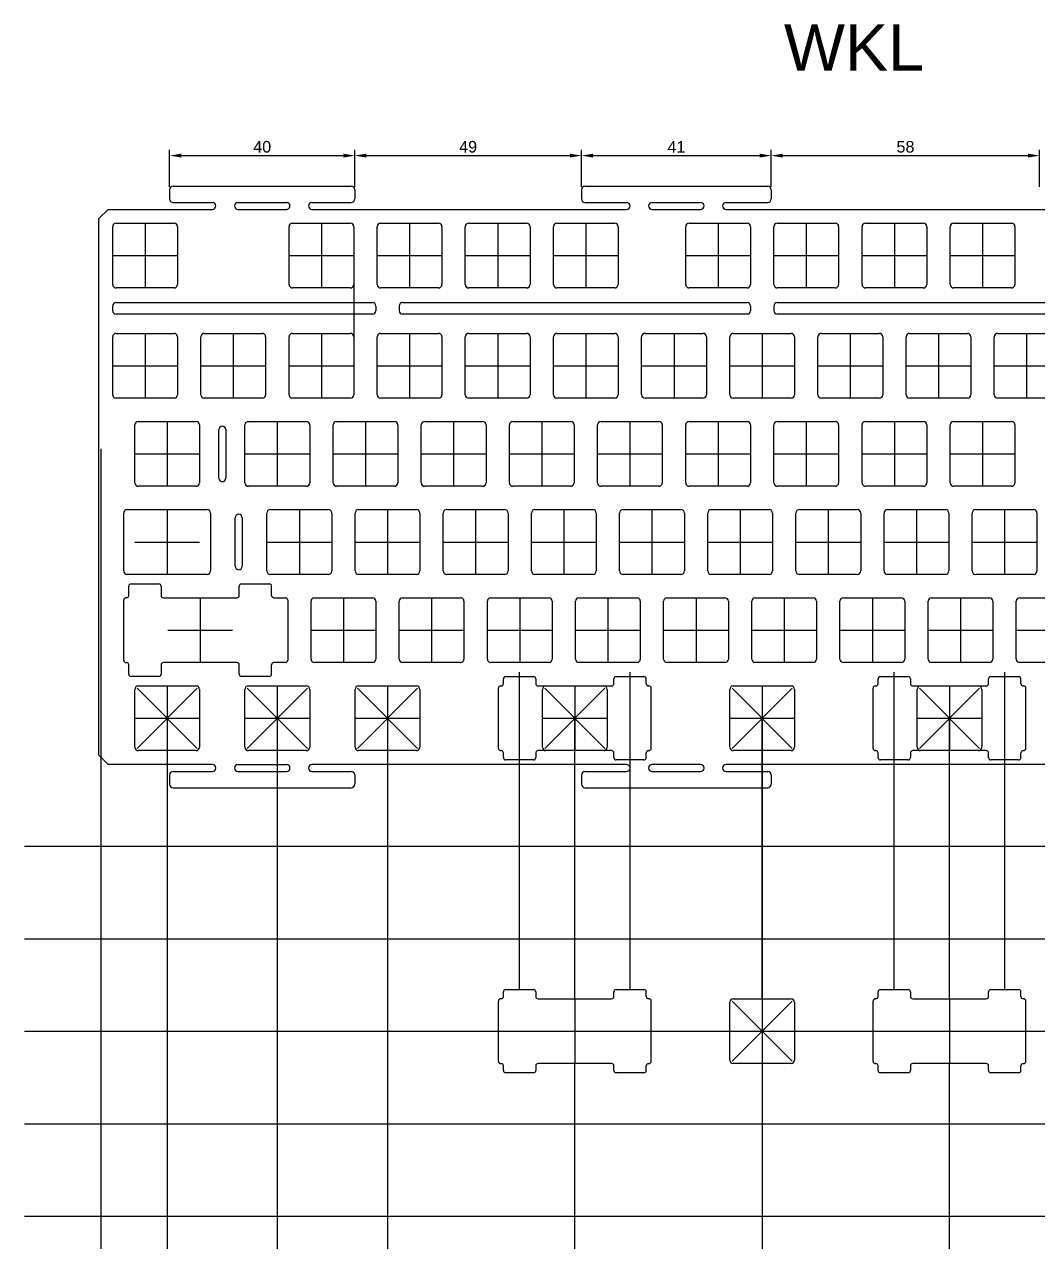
# Model space of a CAD drawing. Header units: millimetres. Extents: x 474 to 1639, y -476 to 312.
# Drawn here: x 873.9 to 1092.9, y -213.1 to 50 of the extents above; entities that cross this region are included whole.
import ezdxf

# ---------------------------------------------------------------- set-up
doc = ezdxf.new("R2010")
doc.units = ezdxf.units.MM
doc.styles.get("Standard").update_dxf_attribs({"font": 'arial.ttf'})
doc.dimstyles.new('ISO-25', dxfattribs={"dimtxt": 2.5, "dimasz": 2.5, "dimexe": 1.25, "dimexo": 0.625, "dimtad": 1, "dimtxsty": 'Standard', "dimcen": 2.5, "dimadec": 0, "dimazin": 0, "dimtfac": 1, "dimtmove": 0, "dimatfit": 3, "dimfxl": 1, "dimarcsym": 0})

# ---------------------------------------------------------------- blocks, each defined once
blk = doc.blocks.new('*D52')
at = {"color": 0, "lineweight": -2, "transparency": 16777216}
for p, q in [((905.31, 14.87), (905.31, 22.86)), ((907.81, 21.61), (942.81, 21.61)), ((945.31, 14.87), (945.31, 22.86))]:
    blk.add_line(p, q, dxfattribs=at)
at = {"color": 0, "transparency": 16777216}
for points in [[(907.81, 22.03), (907.81, 21.19), (905.31, 21.61)], [(942.81, 22.03), (942.81, 21.19), (945.31, 21.61)]]:
    blk.add_solid(points, dxfattribs=at)
at = {"layer": 'Defpoints', "color": 0, "transparency": 16777216}
for p in [(945.31, 21.61), (905.31, 14.25), (945.31, 14.25)]:
    blk.add_point(p, dxfattribs=at)
at = {"color": 0, "transparency": 16777216, "insert": (925.31, 23.51), "char_height": 2.5, "attachment_point": 5}
blk.add_mtext('40', dxfattribs=at)
blk = doc.blocks.new('*D53')
at = {"color": 0, "lineweight": -2, "transparency": 16777216}
for p, q in [((945.31, 14.88), (945.31, 22.86)), ((947.81, 21.61), (991.81, 21.61)), ((994.31, 14.88), (994.31, 22.86))]:
    blk.add_line(p, q, dxfattribs=at)
at = {"color": 0, "transparency": 16777216}
for points in [[(947.81, 22.03), (947.81, 21.19), (945.31, 21.61)], [(991.81, 22.03), (991.81, 21.19), (994.31, 21.61)]]:
    blk.add_solid(points, dxfattribs=at)
at = {"layer": 'Defpoints', "color": 0, "transparency": 16777216}
for p in [(994.31, 21.61), (945.31, 14.25), (994.31, 14.25)]:
    blk.add_point(p, dxfattribs=at)
at = {"color": 0, "transparency": 16777216, "insert": (969.81, 23.51), "char_height": 2.5, "attachment_point": 5}
blk.add_mtext('49', dxfattribs=at)
blk = doc.blocks.new('*D54')
at = {"color": 0, "lineweight": -2, "transparency": 16777216}
for p, q in [((994.31, 14.87), (994.31, 22.86)), ((996.81, 21.61), (1032.81, 21.61)), ((1035.31, 14.87), (1035.31, 22.86))]:
    blk.add_line(p, q, dxfattribs=at)
at = {"color": 0, "transparency": 16777216}
for points in [[(996.81, 22.03), (996.81, 21.19), (994.31, 21.61)], [(1032.81, 22.03), (1032.81, 21.19), (1035.31, 21.61)]]:
    blk.add_solid(points, dxfattribs=at)
at = {"layer": 'Defpoints', "color": 0, "transparency": 16777216}
for p in [(1035.31, 21.61), (994.31, 14.25), (1035.31, 14.25)]:
    blk.add_point(p, dxfattribs=at)
at = {"color": 0, "transparency": 16777216, "insert": (1014.81, 23.49), "char_height": 2.5, "attachment_point": 5}
blk.add_mtext('41', dxfattribs=at)
blk = doc.blocks.new('*D55')
at = {"color": 0, "lineweight": -2, "transparency": 16777216}
for p, q in [((1035.31, 14.87), (1035.31, 22.86)), ((1037.81, 21.61), (1090.81, 21.61)), ((1093.31, 14.87), (1093.31, 22.86))]:
    blk.add_line(p, q, dxfattribs=at)
at = {"color": 0, "transparency": 16777216}
for points in [[(1037.81, 22.03), (1037.81, 21.19), (1035.31, 21.61)], [(1090.81, 22.03), (1090.81, 21.19), (1093.31, 21.61)]]:
    blk.add_solid(points, dxfattribs=at)
at = {"layer": 'Defpoints', "color": 0, "transparency": 16777216}
for p in [(1093.31, 21.61), (1035.31, 14.25), (1093.31, 14.25)]:
    blk.add_point(p, dxfattribs=at)
at = {"color": 0, "transparency": 16777216, "insert": (1064.31, 23.51), "char_height": 2.5, "attachment_point": 5}
blk.add_mtext('58', dxfattribs=at)

msp = doc.modelspace()

# ---------------------------------------------------------------- linework, layer by layer
for p, q in [((905.30625, 14.25), (905.30625, 12.25)), ((906.05625, 15), (944.55625, 15)), ((945.30625, 14.25), (945.30625, 12.25)), ((994.30625, 14.25), (994.30625, 12.25)), ((995.05625, 15), (1034.55625, 15)), ((1035.30625, 14.25), (1035.30625, 12.25)), ((906.05625, 11.5), (914.55625, 11.5)), ((920.05625, 11.5), (930.55625, 11.5)), ((936.05625, 11.5), (944.55625, 11.5)), ((995.05625, 11.5), (1004.05625, 11.5)), ((1009.55625, 11.5), (1020.05625, 11.5)), ((1009.55625, 11.5), (1020.05625, 11.5)), ((1025.55625, 11.5), (1034.55625, 11.5)), ((892, 10), (890, 8)), ((890, -108.0125), (890, 8)), ((892, 10), (914.55625, 10)), ((920.05625, 10), (930.55625, 10)), ((936.05625, 10), (1004.05625, 10)), ((1009.55625, 10), (1020.05625, 10)), ((1009.55625, 10), (1020.05625, 10)), ((1025.55625, 10), (1103.05625, 10)), ((892, -110.0125), (890, -108.0125)), ((914.55625, -110.0125), (892, -110.0125)), ((920.05625, -110.0125), (930.55625, -110.0125)), ((1004.05625, -110.0125), (936.05625, -110.0125)), ((983.93075, -109.0125), (977.93075, -109.0125)), ((1007.80675, -109.0125), (1001.80675, -109.0125)), ((1020.05625, -110.0125), (1009.55625, -110.0125)), ((1103.05625, -110.0125), (1025.55625, -110.0125)), ((1064.89325, -109.0125), (1058.89325, -109.0125)), ((1088.76925, -109.0125), (1082.76925, -109.0125)), ((905.30625, -112.2625), (905.30625, -114.2625)), ((906.05625, -111.5125), (914.55625, -111.5125)), ((920.05625, -111.5125), (930.55625, -111.5125)), ((936.05625, -111.5125), (944.55625, -111.5125)), ((945.30625, -112.2625), (945.30625, -114.2625)), ((994.30625, -112.2625), (994.30625, -114.2625)), ((995.05625, -111.5125), (1004.05625, -111.5125)), ((1009.55625, -111.5125), (1020.05625, -111.5125)), ((1009.55625, -111.5125), (1020.05625, -111.5125)), ((1025.55625, -111.5125), (1034.55625, -111.5125)), ((1035.30625, -112.2625), (1035.30625, -114.2625)), ((906.05625, -115.0125), (944.55625, -115.0125)), ((995.05625, -115.0125), (1034.55625, -115.0125))]:
    msp.add_line(p, q)
at = {"color": 4}
for p, q in [((893, -6.25), (893, 6.25)), ((893.75, 7), (906.25, 7)), ((907, 6.25), (907, -6.25)), ((931.1, -6.25), (931.1, 6.25)), ((931.85, 7), (944.35, 7)), ((945.1, 6.25), (945.1, -6.25)), ((950.15, -6.25), (950.15, 6.25)), ((950.9, 7), (963.4, 7)), ((964.15, 6.25), (964.15, -6.25)), ((969.2, -6.25), (969.2, 6.25)), ((969.95, 7), (982.45, 7)), ((983.2, 6.25), (983.2, -6.25)), ((988.25, -6.25), (988.25, 6.25)), ((989, 7), (1001.5, 7)), ((1002.25, 6.25), (1002.25, -6.25)), ((1016.825, -6.25), (1016.825, 6.25)), ((1017.575, 7), (1030.075, 7)), ((1030.825, 6.25), (1030.825, -6.25)), ((1035.875, -6.25), (1035.875, 6.25)), ((1036.625, 7), (1049.125, 7)), ((1049.875, 6.25), (1049.875, -6.25)), ((1054.925, -6.25), (1054.925, 6.25)), ((1055.675, 7), (1068.175, 7)), ((1068.925, 6.25), (1068.925, -6.25)), ((1073.975, -6.25), (1073.975, 6.25)), ((1074.725, 7), (1087.225, 7)), ((1087.975, 6.25), (1087.975, -6.25)), ((906.25, -7), (893.75, -7)), ((944.35, -7), (931.85, -7)), ((945.1, -6.25), (945.1, -17.5625)), ((963.4, -7), (950.9, -7)), ((982.45, -7), (969.95, -7)), ((1001.5, -7), (989, -7)), ((1030.075, -7), (1017.575, -7)), ((1049.125, -7), (1036.625, -7)), ((1068.175, -7), (1055.675, -7)), ((1087.225, -7), (1074.725, -7)), ((893.75, -10.15625), (915.67625, -10.15625)), ((915.67625, -10.15625), (949.1125, -10.15625)), ((955.6625, -10.15625), (996.63875, -10.15625)), ((996.63875, -10.15625), (1030.075, -10.15625)), ((1036.625, -10.15625), (1077.60125, -10.15625)), ((1077.60125, -10.15625), (1111.0375, -10.15625)), ((893, -11.90625), (893, -10.90625)), ((949.1125, -12.65625), (893.75, -12.65625)), ((949.8625, -10.90625), (949.8625, -11.90625)), ((954.9125, -10.90625), (954.9125, -11.90625)), ((1030.075, -12.65625), (955.6625, -12.65625)), ((1030.825, -10.90625), (1030.825, -11.90625)), ((1035.875, -10.90625), (1035.875, -11.90625)), ((1111.0375, -12.65625), (1036.625, -12.65625)), ((893, -30.0625), (893, -17.5625)), ((893.75, -16.8125), (906.25, -16.8125)), ((907, -17.5625), (907, -30.0625)), ((912.05, -30.0625), (912.05, -17.5625)), ((912.8, -16.8125), (925.3, -16.8125)), ((926.05, -17.5625), (926.05, -30.0625)), ((931.1, -30.0625), (931.1, -17.5625)), ((931.85, -16.8125), (944.35, -16.8125)), ((945.1, -17.5625), (945.1, -30.0625)), ((950.15, -30.0625), (950.15, -17.5625)), ((950.9, -16.8125), (963.4, -16.8125)), ((964.15, -17.5625), (964.15, -30.0625)), ((969.2, -30.0625), (969.2, -17.5625)), ((969.95, -16.8125), (982.45, -16.8125)), ((983.2, -17.5625), (983.2, -30.0625)), ((988.25, -30.0625), (988.25, -17.5625)), ((989, -16.8125), (1001.5, -16.8125)), ((1002.25, -17.5625), (1002.25, -30.0625)), ((1007.3, -30.0625), (1007.3, -17.5625)), ((1008.05, -16.8125), (1020.55, -16.8125)), ((1021.3, -17.5625), (1021.3, -30.0625)), ((1026.35, -30.0625), (1026.35, -17.5625)), ((1027.1, -16.8125), (1039.6, -16.8125)), ((1040.35, -17.5625), (1040.35, -30.0625)), ((1045.4, -30.0625), (1045.4, -17.5625)), ((1046.15, -16.8125), (1058.65, -16.8125)), ((1059.4, -17.5625), (1059.4, -30.0625)), ((1064.45, -30.0625), (1064.45, -17.5625)), ((1065.2, -16.8125), (1077.7, -16.8125)), ((1078.45, -17.5625), (1078.45, -30.0625)), ((1083.5, -30.0625), (1083.5, -17.5625)), ((1084.25, -16.8125), (1096.75, -16.8125)), ((906.25, -30.8125), (893.75, -30.8125)), ((925.3, -30.8125), (912.8, -30.8125)), ((944.35, -30.8125), (931.85, -30.8125)), ((963.4, -30.8125), (950.9, -30.8125)), ((982.45, -30.8125), (969.95, -30.8125)), ((1001.5, -30.8125), (989, -30.8125)), ((1020.55, -30.8125), (1008.05, -30.8125)), ((1039.6, -30.8125), (1027.1, -30.8125)), ((1058.65, -30.8125), (1046.15, -30.8125)), ((1077.7, -30.8125), (1065.2, -30.8125)), ((1096.75, -30.8125), (1084.25, -30.8125)), ((897.7625, -49.1125), (897.7625, -36.6125)), ((898.5125, -35.8625), (911.0125, -35.8625)), ((911.7625, -36.6125), (911.7625, -49.1125)), ((921.575, -49.1125), (921.575, -36.6125)), ((922.325, -35.8625), (934.825, -35.8625)), ((935.575, -36.6125), (935.575, -49.1125)), ((940.625, -49.1125), (940.625, -36.6125)), ((941.375, -35.8625), (953.875, -35.8625)), ((954.625, -36.6125), (954.625, -49.1125)), ((959.675, -49.1125), (959.675, -36.6125)), ((960.425, -35.8625), (972.925, -35.8625)), ((973.675, -36.6125), (973.675, -49.1125)), ((978.725, -49.1125), (978.725, -36.6125)), ((979.475, -35.8625), (991.975, -35.8625)), ((992.725, -36.6125), (992.725, -49.1125)), ((997.775, -49.1125), (997.775, -36.6125)), ((998.525, -35.8625), (1011.025, -35.8625)), ((1011.775, -36.6125), (1011.775, -49.1125)), ((1016.825, -49.1125), (1016.825, -36.6125)), ((1017.575, -35.8625), (1030.075, -35.8625)), ((1030.825, -36.6125), (1030.825, -49.1125)), ((1035.875, -49.1125), (1035.875, -36.6125)), ((1036.625, -35.8625), (1049.125, -35.8625)), ((1049.875, -36.6125), (1049.875, -49.1125)), ((1054.925, -49.1125), (1054.925, -36.6125)), ((1055.675, -35.8625), (1068.175, -35.8625)), ((1068.925, -36.6125), (1068.925, -49.1125)), ((1073.975, -49.1125), (1073.975, -36.6125)), ((1074.725, -35.8625), (1087.225, -35.8625)), ((1087.975, -36.6125), (1087.975, -49.1125)), ((915.91875, -48.1125), (915.91875, -37.6125)), ((917.41875, -37.6125), (917.41875, -48.1125)), ((911.0125, -49.8625), (898.5125, -49.8625)), ((934.825, -49.8625), (922.325, -49.8625)), ((953.875, -49.8625), (941.375, -49.8625)), ((972.925, -49.8625), (960.425, -49.8625)), ((991.975, -49.8625), (979.475, -49.8625)), ((1011.025, -49.8625), (998.525, -49.8625)), ((1030.075, -49.8625), (1017.575, -49.8625)), ((1049.125, -49.8625), (1036.625, -49.8625)), ((1068.175, -49.8625), (1055.675, -49.8625)), ((1087.225, -49.8625), (1074.725, -49.8625)), ((896.13125, -54.9125), (913.39375, -54.9125)), ((927.0875, -54.9125), (939.5875, -54.9125)), ((946.1375, -54.9125), (958.6375, -54.9125)), ((965.1875, -54.9125), (977.6875, -54.9125)), ((984.2375, -54.9125), (996.7375, -54.9125)), ((1003.2875, -54.9125), (1015.7875, -54.9125)), ((1022.3375, -54.9125), (1034.8375, -54.9125)), ((1041.3875, -54.9125), (1053.8875, -54.9125)), ((1060.4375, -54.9125), (1072.9375, -54.9125)), ((1079.4875, -54.9125), (1091.9875, -54.9125)), ((895.38125, -68.1625), (895.38125, -55.6625)), ((914.14375, -55.6625), (914.14375, -68.1625)), ((919.490625, -67.1625), (919.490625, -56.6625)), ((920.990625, -56.6625), (920.990625, -67.1625)), ((926.3375, -68.1625), (926.3375, -55.6625)), ((940.3375, -55.6625), (940.3375, -68.1625)), ((945.3875, -68.1625), (945.3875, -55.6625)), ((959.3875, -55.6625), (959.3875, -68.1625)), ((964.4375, -68.1625), (964.4375, -55.6625)), ((978.4375, -55.6625), (978.4375, -68.1625)), ((983.4875, -68.1625), (983.4875, -55.6625)), ((997.4875, -55.6625), (997.4875, -68.1625)), ((1002.5375, -68.1625), (1002.5375, -55.6625)), ((1016.5375, -55.6625), (1016.5375, -68.1625)), ((1021.5875, -68.1625), (1021.5875, -55.6625)), ((1035.5875, -55.6625), (1035.5875, -68.1625)), ((1040.6375, -68.1625), (1040.6375, -55.6625)), ((1054.6375, -55.6625), (1054.6375, -68.1625)), ((1059.6875, -68.1625), (1059.6875, -55.6625)), ((1073.6875, -55.6625), (1073.6875, -68.1625)), ((1078.7375, -68.1625), (1078.7375, -55.6625)), ((1092.7375, -55.6625), (1092.7375, -68.1625)), ((913.39375, -68.9125), (896.13125, -68.9125)), ((896.96825, -70.9625), (902.96825, -70.9625)), ((920.84425, -70.9625), (926.84425, -70.9625)), ((939.5875, -68.9125), (927.0875, -68.9125)), ((958.6375, -68.9125), (946.1375, -68.9125)), ((977.6875, -68.9125), (965.1875, -68.9125)), ((996.7375, -68.9125), (984.2375, -68.9125)), ((1015.7875, -68.9125), (1003.2875, -68.9125)), ((1034.8375, -68.9125), (1022.3375, -68.9125)), ((1053.8875, -68.9125), (1041.3875, -68.9125)), ((1072.9375, -68.9125), (1060.4375, -68.9125)), ((1091.9875, -68.9125), (1079.4875, -68.9125)), ((896.46825, -73.4625), (896.46825, -71.4625)), ((903.46825, -71.4625), (903.46825, -73.4625)), ((920.34425, -73.4625), (920.34425, -71.4625)), ((927.34425, -73.4625), (927.34425, -71.4625)), ((895.38125, -87.4625), (895.38125, -74.4625)), ((895.88125, -73.9625), (895.96825, -73.9625)), ((903.96825, -73.9625), (919.84425, -73.9625)), ((927.84425, -73.9625), (930.3125, -73.9625)), ((930.8125, -74.4625), (930.8125, -87.4625)), ((935.8625, -87.2125), (935.8625, -74.7125)), ((936.6125, -73.9625), (949.1125, -73.9625)), ((949.8625, -74.7125), (949.8625, -87.2125)), ((954.9125, -87.2125), (954.9125, -74.7125)), ((955.6625, -73.9625), (968.1625, -73.9625)), ((968.9125, -74.7125), (968.9125, -87.2125)), ((973.9625, -87.2125), (973.9625, -74.7125)), ((974.7125, -73.9625), (987.2125, -73.9625)), ((987.9625, -74.7125), (987.9625, -87.2125)), ((993.0125, -87.2125), (993.0125, -74.7125)), ((993.7625, -73.9625), (1006.2625, -73.9625)), ((1007.0125, -74.7125), (1007.0125, -87.2125)), ((1012.0625, -87.2125), (1012.0625, -74.7125)), ((1012.8125, -73.9625), (1025.3125, -73.9625)), ((1026.0625, -74.7125), (1026.0625, -87.2125)), ((1031.1125, -87.2125), (1031.1125, -74.7125)), ((1031.8625, -73.9625), (1044.3625, -73.9625)), ((1045.1125, -74.7125), (1045.1125, -87.2125)), ((1050.1625, -87.2125), (1050.1625, -74.7125)), ((1050.9125, -73.9625), (1063.4125, -73.9625)), ((1064.1625, -74.7125), (1064.1625, -87.2125)), ((1069.2125, -87.2125), (1069.2125, -74.7125)), ((1069.9625, -73.9625), (1082.4625, -73.9625)), ((1083.2125, -74.7125), (1083.2125, -87.2125)), ((1088.2625, -87.2125), (1088.2625, -74.7125)), ((1089.0125, -73.9625), (1101.5125, -73.9625)), ((895.96825, -87.9625), (895.88125, -87.9625)), ((896.46825, -90.4625), (896.46825, -88.4625)), ((903.46825, -88.4625), (903.46825, -90.4625)), ((919.84425, -87.9625), (903.96825, -87.9625)), ((920.34425, -90.4625), (920.34425, -88.4625)), ((927.34425, -90.4625), (927.34425, -88.4625)), ((930.3125, -87.9625), (927.84425, -87.9625)), ((949.1125, -87.9625), (936.6125, -87.9625)), ((968.1625, -87.9625), (955.6625, -87.9625)), ((987.2125, -87.9625), (974.7125, -87.9625)), ((1006.2625, -87.9625), (993.7625, -87.9625)), ((1025.3125, -87.9625), (1012.8125, -87.9625)), ((1044.3625, -87.9625), (1031.8625, -87.9625)), ((1063.4125, -87.9625), (1050.9125, -87.9625)), ((1082.4625, -87.9625), (1069.9625, -87.9625)), ((1101.5125, -87.9625), (1089.0125, -87.9625)), ((902.96825, -90.9625), (896.96825, -90.9625)), ((926.84425, -90.9625), (920.84425, -90.9625)), ((977.43075, -92.5125), (977.43075, -91.5125)), ((977.93075, -91.0125), (983.93075, -91.0125)), ((984.43075, -91.5125), (984.43075, -92.5125)), ((1001.30675, -92.5125), (1001.30675, -91.5125)), ((1001.80675, -91.0125), (1007.80675, -91.0125)), ((1008.30675, -92.5125), (1008.30675, -91.5125)), ((1058.39325, -92.5125), (1058.39325, -91.5125)), ((1058.89325, -91.0125), (1064.89325, -91.0125)), ((1065.39325, -91.5125), (1065.39325, -92.5125)), ((1082.26925, -92.5125), (1082.26925, -91.5125)), ((1082.76925, -91.0125), (1088.76925, -91.0125)), ((1089.26925, -92.5125), (1089.26925, -91.5125)), ((897.7625, -106.2625), (897.7625, -93.7625)), ((898.5125, -93.0125), (911.0125, -93.0125)), ((911.7625, -93.7625), (911.7625, -106.2625)), ((921.575, -106.2625), (921.575, -93.7625)), ((922.325, -93.0125), (934.825, -93.0125)), ((935.575, -93.7625), (935.575, -106.2625)), ((945.3875, -106.2625), (945.3875, -93.7625)), ((946.1375, -93.0125), (958.6375, -93.0125)), ((959.3875, -93.7625), (959.3875, -106.2625)), ((976.34375, -106.5125), (976.34375, -93.5125)), ((976.84375, -93.0125), (976.93075, -93.0125)), ((984.93075, -93.0125), (1000.80675, -93.0125)), ((985.86875, -106.2625), (985.86875, -93.7625)), ((986.61875, -93.0125), (999.11875, -93.0125)), ((999.86875, -93.7625), (999.86875, -106.2625)), ((1008.89375, -93.0125), (1008.80675, -93.0125)), ((1009.39375, -106.5125), (1009.39375, -93.5125)), ((1026.35, -106.2625), (1026.35, -93.7625)), ((1027.1, -93.0125), (1039.6, -93.0125)), ((1040.35, -93.7625), (1040.35, -106.2625)), ((1057.30625, -106.5125), (1057.30625, -93.5125)), ((1057.80625, -93.0125), (1057.89325, -93.0125)), ((1065.89325, -93.0125), (1081.76925, -93.0125)), ((1066.83125, -106.2625), (1066.83125, -93.7625)), ((1067.58125, -93.0125), (1080.08125, -93.0125)), ((1080.83125, -93.7625), (1080.83125, -106.2625)), ((1089.85625, -93.0125), (1089.76925, -93.0125)), ((1090.35625, -106.5125), (1090.35625, -93.5125)), ((911.0125, -107.0125), (898.5125, -107.0125)), ((934.825, -107.0125), (922.325, -107.0125)), ((958.6375, -107.0125), (946.1375, -107.0125)), ((976.93075, -107.0125), (976.84375, -107.0125)), ((977.43075, -108.5125), (977.43075, -107.5125)), ((984.43075, -107.5125), (984.43075, -108.5125)), ((1000.80675, -107.0125), (984.93075, -107.0125)), ((999.11875, -107.0125), (986.61875, -107.0125)), ((1001.30675, -108.5125), (1001.30675, -107.5125)), ((1008.30675, -108.5125), (1008.30675, -107.5125)), ((1008.80675, -107.0125), (1008.89375, -107.0125)), ((1039.6, -107.0125), (1027.1, -107.0125)), ((1057.89325, -107.0125), (1057.80625, -107.0125)), ((1058.39325, -108.5125), (1058.39325, -107.5125)), ((1065.39325, -107.5125), (1065.39325, -108.5125)), ((1081.76925, -107.0125), (1065.89325, -107.0125)), ((1080.08125, -107.0125), (1067.58125, -107.0125)), ((1082.26925, -108.5125), (1082.26925, -107.5125)), ((1089.26925, -108.5125), (1089.26925, -107.5125)), ((1089.76925, -107.0125), (1089.85625, -107.0125)), ((977.43075, -160.151543), (977.43075, -159.151543)), ((977.93075, -158.651543), (983.93075, -158.651543)), ((984.43075, -159.151543), (984.43075, -160.151543)), ((1001.30675, -160.151543), (1001.30675, -159.151543)), ((1001.80675, -158.651543), (1007.80675, -158.651543)), ((1008.30675, -160.151543), (1008.30675, -159.151543)), ((1058.39325, -160.151543), (1058.39325, -159.151543)), ((1058.89325, -158.651543), (1064.89325, -158.651543)), ((1065.39325, -159.151543), (1065.39325, -160.151543)), ((1082.26925, -160.151543), (1082.26925, -159.151543)), ((1082.76925, -158.651543), (1088.76925, -158.651543)), ((1089.26925, -160.151543), (1089.26925, -159.151543)), ((976.34375, -174.151543), (976.34375, -161.151543)), ((976.84375, -160.651543), (976.93075, -160.651543)), ((984.93075, -160.651543), (1000.80675, -160.651543)), ((1008.89375, -160.651543), (1008.80675, -160.651543)), ((1009.39375, -174.151543), (1009.39375, -161.151543)), ((1026.35, -173.901543), (1026.35, -161.401543)), ((1027.1, -160.651543), (1039.6, -160.651543)), ((1040.35, -161.401543), (1040.35, -173.901543)), ((1057.30625, -174.151543), (1057.30625, -161.151543)), ((1057.80625, -160.651543), (1057.89325, -160.651543)), ((1065.89325, -160.651543), (1081.76925, -160.651543)), ((1089.85625, -160.651543), (1089.76925, -160.651543)), ((1090.35625, -174.151543), (1090.35625, -161.151543)), ((976.93075, -174.651543), (976.84375, -174.651543)), ((977.43075, -176.151543), (977.43075, -175.151543)), ((984.43075, -175.151543), (984.43075, -176.151543)), ((1000.80675, -174.651543), (984.93075, -174.651543)), ((1001.30675, -176.151543), (1001.30675, -175.151543)), ((1008.30675, -176.151543), (1008.30675, -175.151543)), ((1008.80675, -174.651543), (1008.89375, -174.651543)), ((1039.6, -174.651543), (1027.1, -174.651543)), ((1057.89325, -174.651543), (1057.80625, -174.651543)), ((1058.39325, -176.151543), (1058.39325, -175.151543)), ((1065.39325, -175.151543), (1065.39325, -176.151543)), ((1081.76925, -174.651543), (1065.89325, -174.651543)), ((1082.26925, -176.151543), (1082.26925, -175.151543)), ((1089.26925, -176.151543), (1089.26925, -175.151543)), ((1089.76925, -174.651543), (1089.85625, -174.651543)), ((983.93075, -176.651543), (977.93075, -176.651543)), ((1007.80675, -176.651543), (1001.80675, -176.651543)), ((1064.89325, -176.651543), (1058.89325, -176.651543)), ((1088.76925, -176.651543), (1082.76925, -176.651543))]:
    msp.add_line(p, q, dxfattribs=at)
at = {"color": 1}
for p, q in [((900, 7), (900, -7)), ((938.1, 7), (938.1, -7)), ((957.15, 7), (957.15, -7)), ((976.2, 7), (976.2, -7)), ((995.25, 7), (995.25, -7)), ((1023.825, 7), (1023.825, -7)), ((1042.875, 7), (1042.875, -7)), ((1061.925, 7), (1061.925, -7)), ((1080.975, 7), (1080.975, -7)), ((893, 0), (907, 0)), ((931.1, 0), (945.1, 0)), ((950.15, 0), (964.15, 0)), ((969.2, 0), (983.2, 0)), ((988.25, 0), (1002.25, 0)), ((1016.825, 0), (1030.825, 0)), ((1035.875, 0), (1049.875, 0)), ((1054.925, 0), (1068.925, 0)), ((1073.975, 0), (1087.975, 0)), ((900, -16.8125), (900, -30.8125)), ((919.05, -16.8125), (919.05, -30.8125)), ((938.1, -16.8125), (938.1, -30.8125)), ((957.15, -16.8125), (957.15, -30.8125)), ((976.2, -16.8125), (976.2, -30.8125)), ((995.25, -16.8125), (995.25, -30.8125)), ((1014.3, -16.8125), (1014.3, -30.8125)), ((1033.35, -16.8125), (1033.35, -30.8125)), ((1052.4, -16.8125), (1052.4, -30.8125)), ((1071.45, -16.8125), (1071.45, -30.8125)), ((1090.5, -16.8125), (1090.5, -30.8125)), ((893, -23.8125), (907, -23.8125)), ((912.05, -23.8125), (926.05, -23.8125)), ((931.1, -23.8125), (945.1, -23.8125)), ((950.15, -23.8125), (964.15, -23.8125)), ((969.2, -23.8125), (983.2, -23.8125)), ((988.25, -23.8125), (1002.25, -23.8125)), ((1007.3, -23.8125), (1021.3, -23.8125)), ((1026.35, -23.8125), (1040.35, -23.8125)), ((1045.4, -23.8125), (1059.4, -23.8125)), ((1064.45, -23.8125), (1078.45, -23.8125)), ((1083.5, -23.8125), (1097.5, -23.8125)), ((904.7625, -35.8625), (904.7625, -49.8625)), ((928.575, -35.8625), (928.575, -49.8625)), ((947.625, -35.8625), (947.625, -49.8625)), ((966.675, -35.8625), (966.675, -49.8625)), ((985.725, -35.8625), (985.725, -49.8625)), ((1004.775, -35.8625), (1004.775, -49.8625)), ((1023.825, -35.8625), (1023.825, -49.8625)), ((1042.875, -35.8625), (1042.875, -49.8625)), ((1061.925, -35.8625), (1061.925, -49.8625)), ((1080.975, -35.8625), (1080.975, -49.8625)), ((897.7625, -42.8625), (911.7625, -42.8625)), ((921.575, -42.8625), (935.575, -42.8625)), ((940.625, -42.8625), (954.625, -42.8625)), ((959.675, -42.8625), (973.675, -42.8625)), ((978.725, -42.8625), (992.725, -42.8625)), ((997.775, -42.8625), (1011.775, -42.8625)), ((1016.825, -42.8625), (1030.825, -42.8625)), ((1035.875, -42.8625), (1049.875, -42.8625)), ((1054.925, -42.8625), (1068.925, -42.8625)), ((1073.975, -42.8625), (1087.975, -42.8625)), ((904.7625, -54.9125), (904.7625, -68.9125)), ((933.3375, -54.9125), (933.3375, -68.9125)), ((952.3875, -54.9125), (952.3875, -68.9125)), ((971.4375, -54.9125), (971.4375, -68.9125)), ((990.4875, -54.9125), (990.4875, -68.9125)), ((1009.5375, -54.9125), (1009.5375, -68.9125)), ((1028.5875, -54.9125), (1028.5875, -68.9125)), ((1047.6375, -54.9125), (1047.6375, -68.9125)), ((1066.6875, -54.9125), (1066.6875, -68.9125)), ((1085.7375, -54.9125), (1085.7375, -68.9125)), ((897.7625, -61.9125), (911.7625, -61.9125)), ((926.3375, -61.9125), (940.3375, -61.9125)), ((945.3875, -61.9125), (959.3875, -61.9125)), ((964.4375, -61.9125), (978.4375, -61.9125)), ((983.4875, -61.9125), (997.4875, -61.9125)), ((1002.5375, -61.9125), (1016.5375, -61.9125)), ((1021.5875, -61.9125), (1035.5875, -61.9125)), ((1040.6375, -61.9125), (1054.6375, -61.9125)), ((1059.6875, -61.9125), (1073.6875, -61.9125)), ((1078.7375, -61.9125), (1092.7375, -61.9125)), ((911.90625, -73.9625), (911.90625, -87.9625)), ((942.8625, -73.9625), (942.8625, -87.9625)), ((961.9125, -73.9625), (961.9125, -87.9625)), ((980.9625, -73.9625), (980.9625, -87.9625)), ((1000.0125, -73.9625), (1000.0125, -87.9625)), ((1019.0625, -73.9625), (1019.0625, -87.9625)), ((1038.1125, -73.9625), (1038.1125, -87.9625)), ((1057.1625, -73.9625), (1057.1625, -87.9625)), ((1076.2125, -73.9625), (1076.2125, -87.9625)), ((904.90625, -80.9625), (918.90625, -80.9625)), ((935.8625, -80.9625), (949.8625, -80.9625)), ((954.9125, -80.9625), (968.9125, -80.9625)), ((973.9625, -80.9625), (987.9625, -80.9625)), ((993.0125, -80.9625), (1007.0125, -80.9625)), ((1012.0625, -80.9625), (1026.0625, -80.9625)), ((1031.1125, -80.9625), (1045.1125, -80.9625)), ((1050.1625, -80.9625), (1064.1625, -80.9625)), ((1069.2125, -80.9625), (1083.2125, -80.9625)), ((1088.2625, -80.9625), (1102.2625, -80.9625)), ((980.93075, -158.651543), (980.93075, -90.0125)), ((1004.80675, -158.651543), (1004.80675, -90.0125)), ((1061.89325, -158.651543), (1061.89325, -90.0125)), ((1085.76925, -158.651543), (1085.76925, -90.0125)), ((904.7625, -93.0125), (904.7625, -107.0125)), ((928.575, -93.0125), (928.575, -107.0125)), ((952.3875, -93.0125), (952.3875, -107.0125)), ((992.86875, -93.0125), (992.86875, -107.0125)), ((992.86875, -93.0125), (992.86875, -107.0125)), ((1033.35, -93.0125), (1033.35, -107.0125)), ((1073.83125, -93.0125), (1073.83125, -107.0125)), ((1073.83125, -93.0125), (1073.83125, -107.0125)), ((897.7625, -100.0125), (911.7625, -100.0125)), ((921.575, -100.0125), (935.575, -100.0125)), ((945.3875, -100.0125), (959.3875, -100.0125)), ((985.86875, -100.0125), (999.86875, -100.0125)), ((985.86875, -100.0125), (999.86875, -100.0125)), ((992.86875, -160.651543), (992.86875, -100.0125)), ((1026.35, -100.0125), (1040.35, -100.0125)), ((1033.35, -160.651543), (1033.35, -100.0125)), ((1066.83125, -100.0125), (1080.83125, -100.0125)), ((1066.83125, -100.0125), (1080.83125, -100.0125)), ((1073.83125, -160.651543), (1073.83125, -100.0125)), ((992.86875, -160.651543), (992.86875, -174.651543)), ((1033.35, -160.651543), (1033.35, -174.651543)), ((1073.83125, -160.651543), (1073.83125, -174.651543)), ((985.86875, -167.651543), (999.86875, -167.651543)), ((1026.35, -167.651543), (1040.35, -167.651543)), ((1066.83125, -167.651543), (1080.83125, -167.651543)), ((992.86875, -348.438588), (992.86875, -174.651543)), ((1073.83125, -348.438588), (1073.83125, -174.651543))]:
    msp.add_line(p, q, dxfattribs=at)
at = {"color": 2}
for p, q in [((890.475, -443.757804), (890.475, -41.736331)), ((898.2625, -93.5125), (911.2625, -106.5125)), ((898.2625, -106.5125), (911.2625, -93.5125)), ((922.075, -93.5125), (935.075, -106.5125)), ((922.075, -106.5125), (935.075, -93.5125)), ((945.8875, -93.5125), (958.8875, -106.5125)), ((945.8875, -106.5125), (958.8875, -93.5125)), ((986.36875, -93.5125), (999.36875, -106.5125)), ((986.36875, -106.5125), (999.36875, -93.5125)), ((1026.85, -93.5125), (1039.85, -106.5125)), ((1026.85, -106.5125), (1039.85, -93.5125)), ((1067.33125, -93.5125), (1080.33125, -106.5125)), ((1067.33125, -106.5125), (1080.33125, -93.5125)), ((904.7625, -107.0125), (904.7625, -325.612378)), ((928.575, -107.0125), (928.575, -325.612378)), ((952.3875, -107.0125), (952.3875, -325.612378)), ((1033.35, -107.0125), (1033.35, -325.612378)), ((873.909511, -127.651543), (1234.088327, -127.651543)), ((873.909511, -147.651543), (1234.088327, -147.651543)), ((1026.85, -161.151543), (1039.85, -174.151543)), ((1026.85, -174.151543), (1039.85, -161.151543)), ((873.909511, -167.651543), (1234.088327, -167.651543)), ((873.909511, -187.651543), (1234.088327, -187.651543)), ((873.909511, -207.651543), (1234.088327, -207.651543))]:
    msp.add_line(p, q, dxfattribs=at)
for centre, start, end in [((906.05625, 14.25), 90, 180), ((944.55625, 14.25), 0, 90), ((995.05625, 14.25), 90, 180), ((1034.55625, 14.25), 360, 90), ((906.05625, 12.25), 180, 270), ((914.55625, 10.75), 270, 90), ((920.05625, 10.75), 90, 270), ((930.55625, 10.75), 270, 90), ((936.05625, 10.75), 90, 270), ((944.55625, 12.25), 270, 0), ((995.05625, 12.25), 180, 270), ((1004.05625, 10.75), 270, 90), ((1009.55625, 10.75), 90, 270), ((1020.05625, 10.75), 270, 90), ((1025.55625, 10.75), 90, 270), ((1034.55625, 12.25), 270, 360), ((914.55625, -110.7625), 270, 90), ((920.05625, -110.7625), 90, 270), ((930.55625, -110.7625), 270, 90), ((936.05625, -110.7625), 90, 270), ((1004.05625, -110.7625), 270, 90), ((1009.55625, -110.7625), 90, 270), ((1020.05625, -110.7625), 270, 90), ((1025.55625, -110.7625), 90, 270), ((906.05625, -112.2625), 90, 180), ((944.55625, -112.2625), 0, 90), ((995.05625, -112.2625), 90, 180), ((1034.55625, -112.2625), 360, 90), ((906.05625, -114.2625), 180, 270), ((944.55625, -114.2625), 270, 0), ((995.05625, -114.2625), 180, 270), ((1034.55625, -114.2625), 270, 360)]:
    msp.add_arc(centre, 0.75, start, end)
at = {"color": 4}
for centre, radius, start, end in [((893.75, 6.25), 0.75, 90, 180), ((906.25, 6.25), 0.75, 0, 90), ((931.85, 6.25), 0.75, 90, 180), ((944.35, 6.25), 0.75, 0, 90), ((950.9, 6.25), 0.75, 90, 180), ((963.4, 6.25), 0.75, 0, 90), ((969.95, 6.25), 0.75, 90, 180), ((982.45, 6.25), 0.75, 0, 90), ((989, 6.25), 0.75, 90, 180), ((1001.5, 6.25), 0.75, 0, 90), ((1017.575, 6.25), 0.75, 90, 180), ((1030.075, 6.25), 0.75, 0, 90), ((1036.625, 6.25), 0.75, 90, 180), ((1049.125, 6.25), 0.75, 0, 90), ((1055.675, 6.25), 0.75, 90, 180), ((1068.175, 6.25), 0.75, 0, 90), ((1074.725, 6.25), 0.75, 90, 180), ((1087.225, 6.25), 0.75, 0, 90), ((893.75, -6.25), 0.75, 180, 270), ((906.25, -6.25), 0.75, 270, 0), ((931.85, -6.25), 0.75, 180, 270), ((944.35, -6.25), 0.75, 270, 0), ((950.9, -6.25), 0.75, 180, 270), ((963.4, -6.25), 0.75, 270, 0), ((969.95, -6.25), 0.75, 180, 270), ((982.45, -6.25), 0.75, 270, 0), ((989, -6.25), 0.75, 180, 270), ((1001.5, -6.25), 0.75, 270, 0), ((1017.575, -6.25), 0.75, 180, 270), ((1030.075, -6.25), 0.75, 270, 0), ((1036.625, -6.25), 0.75, 180, 270), ((1049.125, -6.25), 0.75, 270, 0), ((1055.675, -6.25), 0.75, 180, 270), ((1068.175, -6.25), 0.75, 270, 0), ((1074.725, -6.25), 0.75, 180, 270), ((1087.225, -6.25), 0.75, 270, 0), ((893.75, -10.90625), 0.75, 90, 180), ((949.1125, -10.90625), 0.75, 0, 90), ((955.6625, -10.90625), 0.75, 90, 180), ((1030.075, -10.90625), 0.75, 0, 90), ((1036.625, -10.90625), 0.75, 90, 180), ((893.75, -11.90625), 0.75, 180, 270), ((949.1125, -11.90625), 0.75, 270, 0), ((955.6625, -11.90625), 0.75, 180, 270), ((1030.075, -11.90625), 0.75, 270, 0), ((1036.625, -11.90625), 0.75, 180, 270), ((893.75, -17.5625), 0.75, 90, 180), ((906.25, -17.5625), 0.75, 0, 90), ((912.8, -17.5625), 0.75, 90, 180), ((925.3, -17.5625), 0.75, 0, 90), ((931.85, -17.5625), 0.75, 90, 180), ((944.35, -17.5625), 0.75, 0, 90), ((950.9, -17.5625), 0.75, 90, 180), ((963.4, -17.5625), 0.75, 0, 90), ((969.95, -17.5625), 0.75, 90, 180), ((982.45, -17.5625), 0.75, 0, 90), ((989, -17.5625), 0.75, 90, 180), ((1001.5, -17.5625), 0.75, 0, 90), ((1008.05, -17.5625), 0.75, 90, 180), ((1020.55, -17.5625), 0.75, 0, 90), ((1027.1, -17.5625), 0.75, 90, 180), ((1039.6, -17.5625), 0.75, 0, 90), ((1046.15, -17.5625), 0.75, 90, 180), ((1058.65, -17.5625), 0.75, 0, 90), ((1065.2, -17.5625), 0.75, 90, 180), ((1077.7, -17.5625), 0.75, 0, 90), ((1084.25, -17.5625), 0.75, 90, 180), ((893.75, -30.0625), 0.75, 180, 270), ((906.25, -30.0625), 0.75, 270, 0), ((912.8, -30.0625), 0.75, 180, 270), ((925.3, -30.0625), 0.75, 270, 0), ((931.85, -30.0625), 0.75, 180, 270), ((944.35, -30.0625), 0.75, 270, 0), ((950.9, -30.0625), 0.75, 180, 270), ((963.4, -30.0625), 0.75, 270, 0), ((969.95, -30.0625), 0.75, 180, 270), ((982.45, -30.0625), 0.75, 270, 0), ((989, -30.0625), 0.75, 180, 270), ((1001.5, -30.0625), 0.75, 270, 0), ((1008.05, -30.0625), 0.75, 180, 270), ((1020.55, -30.0625), 0.75, 270, 0), ((1027.1, -30.0625), 0.75, 180, 270), ((1039.6, -30.0625), 0.75, 270, 0), ((1046.15, -30.0625), 0.75, 180, 270), ((1058.65, -30.0625), 0.75, 270, 0), ((1065.2, -30.0625), 0.75, 180, 270), ((1077.7, -30.0625), 0.75, 270, 0), ((1084.25, -30.0625), 0.75, 180, 270), ((898.5125, -36.6125), 0.75, 90, 180), ((911.0125, -36.6125), 0.75, 0, 90), ((922.325, -36.6125), 0.75, 90, 180), ((934.825, -36.6125), 0.75, 0, 90), ((941.375, -36.6125), 0.75, 90, 180), ((953.875, -36.6125), 0.75, 0, 90), ((960.425, -36.6125), 0.75, 90, 180), ((972.925, -36.6125), 0.75, 0, 90), ((979.475, -36.6125), 0.75, 90, 180), ((991.975, -36.6125), 0.75, 0, 90), ((998.525, -36.6125), 0.75, 90, 180), ((1011.025, -36.6125), 0.75, 0, 90), ((1017.575, -36.6125), 0.75, 90, 180), ((1030.075, -36.6125), 0.75, 0, 90), ((1036.625, -36.6125), 0.75, 90, 180), ((1049.125, -36.6125), 0.75, 0, 90), ((1055.675, -36.6125), 0.75, 90, 180), ((1068.175, -36.6125), 0.75, 0, 90), ((1074.725, -36.6125), 0.75, 90, 180), ((1087.225, -36.6125), 0.75, 0, 90), ((916.66875, -37.6125), 0.75, 90, 180), ((916.66875, -37.6125), 0.75, 0, 90), ((898.5125, -49.1125), 0.75, 180, 270), ((911.0125, -49.1125), 0.75, 270, 0), ((916.66875, -48.1125), 0.75, 180, 270), ((916.66875, -48.1125), 0.75, 270, 0), ((922.325, -49.1125), 0.75, 180, 270), ((934.825, -49.1125), 0.75, 270, 0), ((941.375, -49.1125), 0.75, 180, 270), ((953.875, -49.1125), 0.75, 270, 0), ((960.425, -49.1125), 0.75, 180, 270), ((972.925, -49.1125), 0.75, 270, 0), ((979.475, -49.1125), 0.75, 180, 270), ((991.975, -49.1125), 0.75, 270, 0), ((998.525, -49.1125), 0.75, 180, 270), ((1011.025, -49.1125), 0.75, 270, 0), ((1017.575, -49.1125), 0.75, 180, 270), ((1030.075, -49.1125), 0.75, 270, 0), ((1036.625, -49.1125), 0.75, 180, 270), ((1049.125, -49.1125), 0.75, 270, 0), ((1055.675, -49.1125), 0.75, 180, 270), ((1068.175, -49.1125), 0.75, 270, 0), ((1074.725, -49.1125), 0.75, 180, 270), ((1087.225, -49.1125), 0.75, 270, 0), ((896.13125, -55.6625), 0.75, 90, 180), ((913.39375, -55.6625), 0.75, 0, 90), ((927.0875, -55.6625), 0.75, 90, 180), ((939.5875, -55.6625), 0.75, 0, 90), ((946.1375, -55.6625), 0.75, 90, 180), ((958.6375, -55.6625), 0.75, 0, 90), ((965.1875, -55.6625), 0.75, 90, 180), ((977.6875, -55.6625), 0.75, 0, 90), ((984.2375, -55.6625), 0.75, 90, 180), ((996.7375, -55.6625), 0.75, 0, 90), ((1003.2875, -55.6625), 0.75, 90, 180), ((1015.7875, -55.6625), 0.75, 0, 90), ((1022.3375, -55.6625), 0.75, 90, 180), ((1034.8375, -55.6625), 0.75, 0, 90), ((1041.3875, -55.6625), 0.75, 90, 180), ((1053.8875, -55.6625), 0.75, 0, 90), ((1060.4375, -55.6625), 0.75, 90, 180), ((1072.9375, -55.6625), 0.75, 0, 90), ((1079.4875, -55.6625), 0.75, 90, 180), ((1091.9875, -55.6625), 0.75, 0, 90), ((920.240625, -56.6625), 0.75, 90, 180), ((920.240625, -56.6625), 0.75, 0, 90), ((896.13125, -68.1625), 0.75, 180, 270), ((913.39375, -68.1625), 0.75, 270, 0), ((920.240625, -67.1625), 0.75, 180, 270), ((920.240625, -67.1625), 0.75, 270, 0), ((927.0875, -68.1625), 0.75, 180, 270), ((939.5875, -68.1625), 0.75, 270, 0), ((946.1375, -68.1625), 0.75, 180, 270), ((958.6375, -68.1625), 0.75, 270, 0), ((965.1875, -68.1625), 0.75, 180, 270), ((977.6875, -68.1625), 0.75, 270, 0), ((984.2375, -68.1625), 0.75, 180, 270), ((996.7375, -68.1625), 0.75, 270, 0), ((1003.2875, -68.1625), 0.75, 180, 270), ((1015.7875, -68.1625), 0.75, 270, 0), ((1022.3375, -68.1625), 0.75, 180, 270), ((1034.8375, -68.1625), 0.75, 270, 0), ((1041.3875, -68.1625), 0.75, 180, 270), ((1053.8875, -68.1625), 0.75, 270, 0), ((1060.4375, -68.1625), 0.75, 180, 270), ((1072.9375, -68.1625), 0.75, 270, 0), ((1079.4875, -68.1625), 0.75, 180, 270), ((1091.9875, -68.1625), 0.75, 270, 0), ((896.96825, -71.4625), 0.5, 90, 180), ((902.96825, -71.4625), 0.5, 0, 90), ((920.84425, -71.4625), 0.5, 90, 180), ((926.84425, -71.4625), 0.5, 0, 90), ((895.96825, -73.4625), 0.5, 270, 0), ((903.96825, -73.4625), 0.5, 180, 270), ((919.84425, -73.4625), 0.5, 270, 0), ((927.84425, -73.4625), 0.5, 180, 270), ((895.88125, -74.4625), 0.5, 90, 180), ((930.3125, -74.4625), 0.5, 0, 90), ((936.6125, -74.7125), 0.75, 90, 180), ((949.1125, -74.7125), 0.75, 0, 90), ((955.6625, -74.7125), 0.75, 90, 180), ((968.1625, -74.7125), 0.75, 0, 90), ((974.7125, -74.7125), 0.75, 90, 180), ((987.2125, -74.7125), 0.75, 0, 90), ((993.7625, -74.7125), 0.75, 90, 180), ((1006.2625, -74.7125), 0.75, 0, 90), ((1012.8125, -74.7125), 0.75, 90, 180), ((1025.3125, -74.7125), 0.75, 0, 90), ((1031.8625, -74.7125), 0.75, 90, 180), ((1044.3625, -74.7125), 0.75, 0, 90), ((1050.9125, -74.7125), 0.75, 90, 180), ((1063.4125, -74.7125), 0.75, 0, 90), ((1069.9625, -74.7125), 0.75, 90, 180), ((1082.4625, -74.7125), 0.75, 0, 90), ((1089.0125, -74.7125), 0.75, 90, 180), ((895.88125, -87.4625), 0.5, 180, 270), ((895.96825, -88.4625), 0.5, 0, 90), ((903.96825, -88.4625), 0.5, 90, 180), ((919.84425, -88.4625), 0.5, 0, 90), ((927.84425, -88.4625), 0.5, 90, 180), ((930.3125, -87.4625), 0.5, 270, 0), ((936.6125, -87.2125), 0.75, 180, 270), ((949.1125, -87.2125), 0.75, 270, 0), ((955.6625, -87.2125), 0.75, 180, 270), ((968.1625, -87.2125), 0.75, 270, 0), ((974.7125, -87.2125), 0.75, 180, 270), ((987.2125, -87.2125), 0.75, 270, 0), ((993.7625, -87.2125), 0.75, 180, 270), ((1006.2625, -87.2125), 0.75, 270, 0), ((1012.8125, -87.2125), 0.75, 180, 270), ((1025.3125, -87.2125), 0.75, 270, 0), ((1031.8625, -87.2125), 0.75, 180, 270), ((1044.3625, -87.2125), 0.75, 270, 0), ((1050.9125, -87.2125), 0.75, 180, 270), ((1063.4125, -87.2125), 0.75, 270, 0), ((1069.9625, -87.2125), 0.75, 180, 270), ((1082.4625, -87.2125), 0.75, 270, 0), ((1089.0125, -87.2125), 0.75, 180, 270), ((896.96825, -90.4625), 0.5, 180, 270), ((902.96825, -90.4625), 0.5, 270, 0), ((920.84425, -90.4625), 0.5, 180, 270), ((926.84425, -90.4625), 0.5, 270, 0), ((977.93075, -91.5125), 0.5, 90, 180), ((983.93075, -91.5125), 0.5, 0, 90), ((1001.80675, -91.5125), 0.5, 90, 180), ((1007.80675, -91.5125), 0.5, 0, 90), ((1058.89325, -91.5125), 0.5, 90, 180), ((1064.89325, -91.5125), 0.5, 0, 90), ((1082.76925, -91.5125), 0.5, 90, 180), ((1088.76925, -91.5125), 0.5, 0, 90), ((898.5125, -93.7625), 0.75, 90, 180), ((911.0125, -93.7625), 0.75, 0, 90), ((922.325, -93.7625), 0.75, 90, 180), ((934.825, -93.7625), 0.75, 0, 90), ((946.1375, -93.7625), 0.75, 90, 180), ((958.6375, -93.7625), 0.75, 0, 90), ((976.84375, -93.5125), 0.5, 90, 180), ((976.93075, -92.5125), 0.5, 270, 0), ((984.93075, -92.5125), 0.5, 180, 270), ((986.61875, -93.7625), 0.75, 90, 180), ((999.11875, -93.7625), 0.75, 0, 90), ((1000.80675, -92.5125), 0.5, 270, 0), ((1008.80675, -92.5125), 0.5, 180, 270), ((1008.89375, -93.5125), 0.5, 0, 90), ((1027.1, -93.7625), 0.75, 90, 180), ((1039.6, -93.7625), 0.75, 0, 90), ((1057.80625, -93.5125), 0.5, 90, 180), ((1057.89325, -92.5125), 0.5, 270, 0), ((1065.89325, -92.5125), 0.5, 180, 270), ((1067.58125, -93.7625), 0.75, 90, 180), ((1080.08125, -93.7625), 0.75, 0, 90), ((1081.76925, -92.5125), 0.5, 270, 0), ((1089.76925, -92.5125), 0.5, 180, 270), ((1089.85625, -93.5125), 0.5, 0, 90), ((898.5125, -106.2625), 0.75, 180, 270), ((911.0125, -106.2625), 0.75, 270, 0), ((922.325, -106.2625), 0.75, 180, 270), ((934.825, -106.2625), 0.75, 270, 0), ((946.1375, -106.2625), 0.75, 180, 270), ((958.6375, -106.2625), 0.75, 270, 0), ((976.84375, -106.5125), 0.5, 180, 270), ((976.93075, -107.5125), 0.5, 0, 90), ((984.93075, -107.5125), 0.5, 90, 180), ((986.61875, -106.2625), 0.75, 180, 270), ((999.11875, -106.2625), 0.75, 270, 0), ((1000.80675, -107.5125), 0.5, 0, 90), ((1008.80675, -107.5125), 0.5, 90, 180), ((1008.89375, -106.5125), 0.5, 270, 0), ((1027.1, -106.2625), 0.75, 180, 270), ((1039.6, -106.2625), 0.75, 270, 0), ((1057.80625, -106.5125), 0.5, 180, 270), ((1057.89325, -107.5125), 0.5, 0, 90), ((1065.89325, -107.5125), 0.5, 90, 180), ((1067.58125, -106.2625), 0.75, 180, 270), ((1080.08125, -106.2625), 0.75, 270, 0), ((1081.76925, -107.5125), 0.5, 0, 90), ((1089.76925, -107.5125), 0.5, 90, 180), ((1089.85625, -106.5125), 0.5, 270, 0), ((977.93075, -108.5125), 0.5, 180, 270), ((983.93075, -108.5125), 0.5, 270, 0), ((1001.80675, -108.5125), 0.5, 180, 270), ((1007.80675, -108.5125), 0.5, 270, 0), ((1058.89325, -108.5125), 0.5, 180, 270), ((1064.89325, -108.5125), 0.5, 270, 0), ((1082.76925, -108.5125), 0.5, 180, 270), ((1088.76925, -108.5125), 0.5, 270, 0), ((976.93075, -160.151543), 0.5, 270, 0), ((977.93075, -159.151543), 0.5, 90, 180), ((983.93075, -159.151543), 0.5, 0, 90), ((984.93075, -160.151543), 0.5, 180, 270), ((1000.80675, -160.151543), 0.5, 270, 0), ((1001.80675, -159.151543), 0.5, 90, 180), ((1007.80675, -159.151543), 0.5, 0, 90), ((1008.80675, -160.151543), 0.5, 180, 270), ((1057.89325, -160.151543), 0.5, 270, 0), ((1058.89325, -159.151543), 0.5, 90, 180), ((1064.89325, -159.151543), 0.5, 0, 90), ((1065.89325, -160.151543), 0.5, 180, 270), ((1081.76925, -160.151543), 0.5, 270, 0), ((1082.76925, -159.151543), 0.5, 90, 180), ((1088.76925, -159.151543), 0.5, 0, 90), ((1089.76925, -160.151543), 0.5, 180, 270), ((976.84375, -161.151543), 0.5, 90, 180), ((1008.89375, -161.151543), 0.5, 0, 90), ((1027.1, -161.401543), 0.75, 90, 180), ((1039.6, -161.401543), 0.75, 0, 90), ((1057.80625, -161.151543), 0.5, 90, 180), ((1089.85625, -161.151543), 0.5, 0, 90), ((976.84375, -174.151543), 0.5, 180, 270), ((976.93075, -175.151543), 0.5, 0, 90), ((977.93075, -176.151543), 0.5, 180, 270), ((983.93075, -176.151543), 0.5, 270, 0), ((984.93075, -175.151543), 0.5, 90, 180), ((1000.80675, -175.151543), 0.5, 0, 90), ((1001.80675, -176.151543), 0.5, 180, 270), ((1007.80675, -176.151543), 0.5, 270, 0), ((1008.80675, -175.151543), 0.5, 90, 180), ((1008.89375, -174.151543), 0.5, 270, 0), ((1027.1, -173.901543), 0.75, 180, 270), ((1039.6, -173.901543), 0.75, 270, 0), ((1057.80625, -174.151543), 0.5, 180, 270), ((1057.89325, -175.151543), 0.5, 0, 90), ((1058.89325, -176.151543), 0.5, 180, 270), ((1064.89325, -176.151543), 0.5, 270, 0), ((1065.89325, -175.151543), 0.5, 90, 180), ((1081.76925, -175.151543), 0.5, 0, 90), ((1082.76925, -176.151543), 0.5, 180, 270), ((1088.76925, -176.151543), 0.5, 270, 0), ((1089.76925, -175.151543), 0.5, 90, 180), ((1089.85625, -174.151543), 0.5, 270, 0)]:
    msp.add_arc(centre, radius, start, end, dxfattribs=at)

# ---------------------------------------------------------------- texts
at = {"color": 4, "insert": (1038.058388, 49.986688), "char_height": 10, "attachment_point": 1}
msp.add_mtext_dynamic_manual_height_columns('WKL', width=158.61240365, gutter_width=12.5, heights=[0], dxfattribs=at)

# ---------------------------------------------------------------- dimensions: what is measured, and where the dimension line sits
at = {"color": 4}
for base, p1, p2, picture, middle in [((945.30625, 21.609722), (905.30625, 14.25), (945.30625, 14.25), '*D52', (925.30625, 23.511155)), ((994.30625, 21.609722), (945.30625, 14.25), (994.30625, 14.25), '*D53', (969.80625, 23.511155)), ((1035.30625, 21.609722), (994.30625, 14.25), (1035.30625, 14.25), '*D54', (1014.80625, 23.489838)), ((1093.30625, 21.609722), (1035.30625, 14.25), (1093.30625, 14.25), '*D55', (1064.30625, 23.511155))]:
    dim = msp.add_linear_dim(base=base, p1=p1, p2=p2, dimstyle='ISO-25', dxfattribs=at)
    dim.commit()
    dim.dimension.update_dxf_attribs({"geometry": picture, "text_midpoint": middle})

doc.saveas('drawing.dxf')
